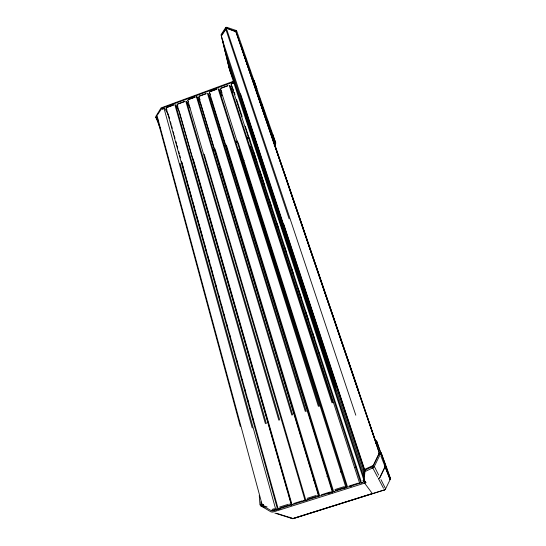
<?xml version="1.0" encoding="UTF-8"?>
<svg xmlns="http://www.w3.org/2000/svg" width="546" height="546" viewBox="0 0 546 546"><rect width="100%" height="100%" fill="white"/><g stroke="black" fill="none" stroke-linecap="round" stroke-linejoin="round"><path stroke-width="0.82" d="M363.882 478.426L363.356 478.487L363.575 476.46L246.205 118.462M244.042 109.104L363.848 473.86L363.622 475.989L364.475 475.839M241.796 99.352L364.134 471.123L363.895 473.362L364.448 473.3M240.506 93.782L364.298 469.546L364.189 470.597L365.083 470.447M233.913 81.702A0.908 0.566 -19.2 0 1 233.374 82.077L161.916 108.245L156.606 116.202L158.197 121.021M385.831 466.352A2.286 2.204 55.1 0 1 386.513 467.199L390.192 477.907L390.069 479.579L390.165 477.839M383.517 488.274L378.494 478.74L379.907 477.518L385.094 466.7A2.525 2.437 55 0 0 385.169 464.851L376.501 440.636L380.364 452.156A1.16 0.382 83.4 0 1 380.473 452.675L380.241 454.286L374.283 466.584A2.826 2.737 58.7 0 1 373.014 467.758L364.974 471.594L363.977 480.384L365.636 482.671L364.619 483.128L372.297 493.509L292.888 518.482M380.309 453.003L381.122 452.743L385.244 464.823A2.518 2.423 54.9 0 1 385.142 466.721L379.9 477.511L378.494 478.74M274.863 513.11L291.721 518.42A2.307 2.17 87.3 0 0 293.373 518.604L384.37 490.001L385.517 489.004L390.097 479.647A2.314 2.211 56.5 0 0 390.192 477.907L386.172 467.287M390.097 479.647L380.917 456.026M364.428 480.378L363.595 479.217L364.557 470.338L372.543 466.489A1.502 1.447 58.7 0 0 373.171 465.84L379.211 453.098A0.962 0.532 -86.6 0 0 379.149 452.566L375.327 441.086L376.214 443.372M274.228 145.666L275.409 143.632A1.829 1.563 -22 0 0 275.607 142.581L274.809 142.718L235.899 31.723A0.764 0.45 85 0 0 235.701 31.395L226.645 28.18A1.119 0.88 -23.7 0 0 226.03 28.153L221.294 35.456L229.784 70.475L363.356 478.487M274.734 145.297L275.518 143.939A1.829 1.563 -22 0 0 275.669 142.718L272.713 134.746M380.978 479.654L385.599 488.861L384.759 489.762L293.168 518.591M227.122 27.409L226.645 28.18L227.122 27.409L235.838 30.378L236.759 31.17L275.669 142.718M379.217 452.805L236.002 32.043A1.133 0.894 -13.6 0 0 235.517 31.62L227.02 28.372L226.44 28.549L221.451 35.927M364.298 469.546L373.416 465.363L379.115 453.787A1.508 1.447 47.8 0 0 379.177 452.661M364.134 471.123L365.056 470.72M363.848 473.86L364.414 473.573M227.034 27.382A2.109 1.665 -23.7 0 0 225.764 27.396L221.048 34.712L229.402 69.315L232.91 78.29M235.947 31.286L236.432 31.054M372.973 467.772L372.631 466.693M233.995 81.061L161.07 107.896L155.692 116.66L160.203 128.385M162.571 108.941L164.128 108.374M166.714 107.425L173.512 104.934M188.247 99.543L195.079 97.045M209.882 91.626L216.748 89.107M231.627 83.661L233.927 82.821M162.196 109.22L163.752 108.647M166.653 107.589L173.457 105.098M188.206 99.7L195.052 97.195M209.869 91.769L216.742 89.251M231.64 83.797L234.712 82.678M177.621 104.02L184.439 101.529M199.208 96.116L206.06 93.612M220.905 88.179L227.791 85.661M177.573 104.184L184.398 101.679M199.188 96.267L206.047 93.755M220.912 88.316L227.805 85.797M155.985 117.335L156.613 117.103L157.48 118.55M253.61 82.255L255.985 89.223L256.9 88.889L254.252 81.142A1.938 1.59 -22.7 0 0 253.658 80.419A1.945 1.597 -22.7 0 1 254.197 81.17L256.838 88.909M213.459 149.611L215.124 149.01M224.631 145.598L226.276 145.004M235.811 141.578L237.435 140.998M246.983 137.565L248.587 136.985M213.916 150.45L215.547 149.863M225.027 146.458L226.686 145.864M236.145 142.465L237.817 141.864M247.318 138.452L248.949 137.865M219.437 169.465L221.028 168.898M242.533 161.227L244.123 160.661M253.678 157.248L255.275 156.682M241.864 161.807L243.461 161.241M253.801 157.548L255.398 156.982M260.831 501.801L261.343 504.907L271.594 510.865L272.543 510.974L365.26 481.538L365.636 482.671M379.538 452.989L380.193 452.764M313.302 480.692L314.919 480.173M327.027 476.324L328.644 475.812M340.752 471.962L342.369 471.451M354.477 467.594L356.094 467.083M327.109 476.399L328.726 475.887M340.827 472.037L342.438 471.526M260.224 504.552L261.029 504.292L263.438 505.118M272.133 509.404L274.522 508.647M279.572 507.05L288.281 504.299M307.166 498.327L315.929 495.556M334.93 489.55L343.755 486.759M362.872 480.712L364.646 480.152M293.591 503.548L302.334 500.784M321.287 494.792L330.077 492.014M349.153 485.988L358.005 483.19M272.522 510.305L274.508 509.677M279.955 507.957L288.663 505.207M307.535 499.242L316.291 496.471M335.285 490.465L344.103 487.68M363.213 481.64L364.987 481.081M328.037 493.686L330.439 492.929M350.088 486.725L351.262 486.35M366.175 482.63L272.857 512.107L271.055 511.909L260.469 505.651L259.964 504.627L259.254 495.481M293.216 518.584L292.014 518.57L289.551 517.171M293.345 518.598L291.605 518.386M276.617 513.308L293.161 518.563M272.98 510.455L273.894 510.756M271.888 510.237L273.41 510.735M260.981 506.081L264.216 507.152M261.514 505.043L267.083 506.934M274.911 509.555L276.399 510.06M262.066 504.449L263.67 505.002M261.179 503.76L263.131 504.436M275.928 508.606L278.139 509.377M278.214 508.503L279.975 509.131M277.627 508.067L278.071 508.224M289.073 505.371L289.482 505.541M289.223 504.101L291.243 504.948M291.578 504.579L291.98 504.75M303.262 500.586L303.992 500.955M305.091 499.385L305.453 499.57M305.787 499.795L306.968 500.402M373.171 465.84L374.344 466.468L378.671 475.081M316.851 495.365L318.448 496.348M330.985 491.83L332.377 492.867M332.726 490.649L334.084 491.7M333.524 491.025L334.425 491.728M272.72 134.753L273.157 135.367M344.342 487.906L344.819 488.349M344.649 486.575L345.823 487.701M358.886 483.005L359.275 483.483M360.537 481.859L361.466 483.046M361.438 482.2L361.998 482.923M155.781 117.404L157.514 120.297M156.606 116.202L157.473 117.656M167.608 113.438L168.577 115.117M164.906 108.674L168.018 114.162M166.237 108.19L166.864 109.296M176.256 105.863L179.231 111.377M177.143 104.784L177.887 106.17M372.761 467.861L377.634 477.115M187.162 102.457L190.015 108.026M188.479 101.706L187.769 100.307L305.187 500.853M385.619 488.813L385.647 488.861A2.327 2.218 59.5 0 1 384.37 490.001M197.788 97.987L200.505 103.61L318.768 496.539M196.444 96.54L196.997 97.686M200.095 99.706L198.737 96.881L318.823 495.672M208.756 94.56L211.343 100.239L332.398 492.253M210.456 94.69L209.411 92.383L332.453 490.431M242.922 51.781L242.922 51.781A1.092 0.88 -13.7 0 0 242.772 51.563M219.424 90.07L221.888 95.803M221.976 92.547L220.441 88.943L346.649 486.875M230.453 86.623L232.787 92.41M233.49 90.254L231.163 84.425L360.346 481.613M233.995 83.654L233.203 81.552M385.142 466.721L389.366 477.648M381.122 452.743L386.643 467.526A2.286 2.198 55.1 0 0 385.694 466.311M256.709 91.769L271.956 135.176A0.908 0.771 -22.1 0 1 272.379 135.606L274.809 142.718M241.011 45.175L243.243 51.556M245.202 57.146L246.601 61.138M249.113 68.325L250.512 72.311M251.904 76.303L255.03 85.046M255.74 87.176L256.586 89.489M256.811 90.247L257.657 92.663M258.879 96.151L260.305 100.136M261.138 102.518L264.824 113.042M267.219 119.984L268.646 123.969M271 130.794L271.778 133.026M253.617 82.098L256.04 89.203M256.21 90.076L358.763 391.093M248.082 66.592L246.71 62.558A1.065 0.867 -13.4 0 0 246.526 62.264M248.635 68.202L376.563 443.823M243.182 52.525L244.239 55.631M244.656 56.825L376.481 443.966M241.407 47.625L376.371 444M226.44 28.549L355.808 415.219M225.744 27.402L225.955 28.03M225.464 27.914L225.655 28.474M372.044 466.714L372.358 467.663M225.341 27.819L225.464 28.194M225.751 29.04L289.121 218.789M372.154 467.396L372.365 468.038M283.756 224.181L364.571 469.362M335.005 381.941L222.406 39.913A0.737 0.498 -20 0 0 222.966 40.233M335.428 386.711L224.966 50.498A0.723 0.478 -19.8 0 0 225.245 50.771M335.838 391.264L227.423 60.681A0.71 0.464 -19.6 0 0 227.948 60.968M228.713 66.455L228.945 67.172M363.677 478.494L364.059 479.668M364.25 481.995L364.523 482.841M249.31 138.056L361.104 481.272M234.207 92.199L235.005 94.642M236.555 99.406L242.131 116.523M245.29 126.249L249.85 140.247M253.474 151.372L256.907 161.903M259.493 169.854L264.557 185.408M269.308 199.993L271.683 207.289M276.959 223.498L278.829 229.245M284.603 246.969L286.459 252.668M291.687 268.728L293.584 274.549M298.252 288.902L301.146 297.782M305.351 310.694L308.237 319.567M312.442 332.48L314.278 338.124M319.007 352.634L319.792 355.05M250.218 146.11L359.773 483.613M229.982 85.449L332.855 402.736M229.184 85.292L331.988 402.832M238.179 142.683L347.386 486.541M238.902 149.536L346.055 487.919M218.926 88.902L319.274 406.306M218.12 88.745L318.393 406.408M226.713 146.171L333.169 490.103M208.231 93.407L306.217 411.425M207.419 93.257L305.323 411.527M215.622 150.785L319.526 495.352M197.236 96.84L292.717 414.967M196.417 96.69L291.817 415.076M204.224 154.245L305.419 498.88M186.589 101.331L279.729 420.058M185.763 101.181L278.815 420.167M193.188 158.838L291.844 504.101M179.498 112.292L287.913 492.055M288.37 493.652L291.639 505.111M177.109 104.682L291.175 504.408M175.655 104.743L266.325 423.573M174.822 104.6L265.404 423.689M181.852 162.285L277.832 507.603M168.864 116.066L169.547 118.523M170.454 121.799L171.144 124.27M171.594 125.894L172.283 128.365M173.191 131.634L173.874 134.104M174.324 135.729L175.013 138.206M175.921 141.469L176.611 143.946M177.061 145.564L177.743 148.021M178.651 151.297L179.347 153.788M179.791 155.398L180.473 157.855M181.381 161.131L182.077 163.629M182.521 165.226L183.203 167.683M184.118 170.959L184.814 173.471M185.251 175.048L185.933 177.498M186.841 180.774L187.544 183.313M187.974 184.855L189.141 189.053M189.564 190.581L190.281 193.154M190.704 194.669L191.878 198.894M192.294 200.389L193.018 202.996M193.427 204.477L194.608 208.736M195.018 210.203L195.748 212.838M196.15 214.291L197.345 218.577M197.741 220.011L198.485 222.679M198.88 224.099L200.082 228.419M200.471 229.832L201.221 232.521M201.617 233.941L202.812 238.261M203.214 239.694L203.951 242.363M204.354 243.803L205.549 248.102M205.951 249.556L206.641 252.027M207.596 255.487L208.285 257.944M208.695 259.418L209.377 261.882M210.333 265.329L211.015 267.786M211.432 269.28L212.121 271.744M213.07 275.17L213.752 277.627M214.175 279.142L214.858 281.606M215.772 284.896L216.489 287.469M218.509 294.758L219.219 297.311M221.253 304.62L221.956 307.152M223.99 314.482L224.686 316.994M226.733 324.344L227.423 326.836M229.47 334.213L230.159 336.677M232.207 344.055L232.889 346.519M236.548 359.684L237.23 362.141M239.285 369.519L239.967 371.976M242.015 379.354L242.697 381.811M244.738 389.162L245.434 391.646M247.475 399.003L248.164 401.481M250.211 408.845L250.894 411.315M252.941 418.686L253.631 421.157M166.202 108.088L277.177 507.91M180.023 163.35L275.477 508.449M164.066 108.538L252.252 427.982M157.364 116.892L261.807 503.446M156.955 117.486L240.308 426.399M233.688 80.999A0.908 0.566 -19.3 0 1 233.149 81.374M253.085 81.074A1.024 0.839 -22.7 0 1 253.399 81.456M272.693 134.971A1.815 1.542 -22.1 0 1 273.266 135.681M227.866 62.531A0.71 0.457 -19.6 0 1 228.194 61.985M230.05 70.721A0.696 0.444 -19.4 0 1 229.784 70.475M222.891 41.919A0.737 0.498 -19.9 0 1 223.014 41.516M225.43 52.43A0.723 0.478 -19.7 0 1 225.757 51.863M243.216 52.655A1.085 0.874 -13.6 0 1 243.291 52.812M235.838 30.378L235.374 31.218L235.838 30.378M380.241 454.286L379.074 453.685L380.241 454.286"/></g></svg>
